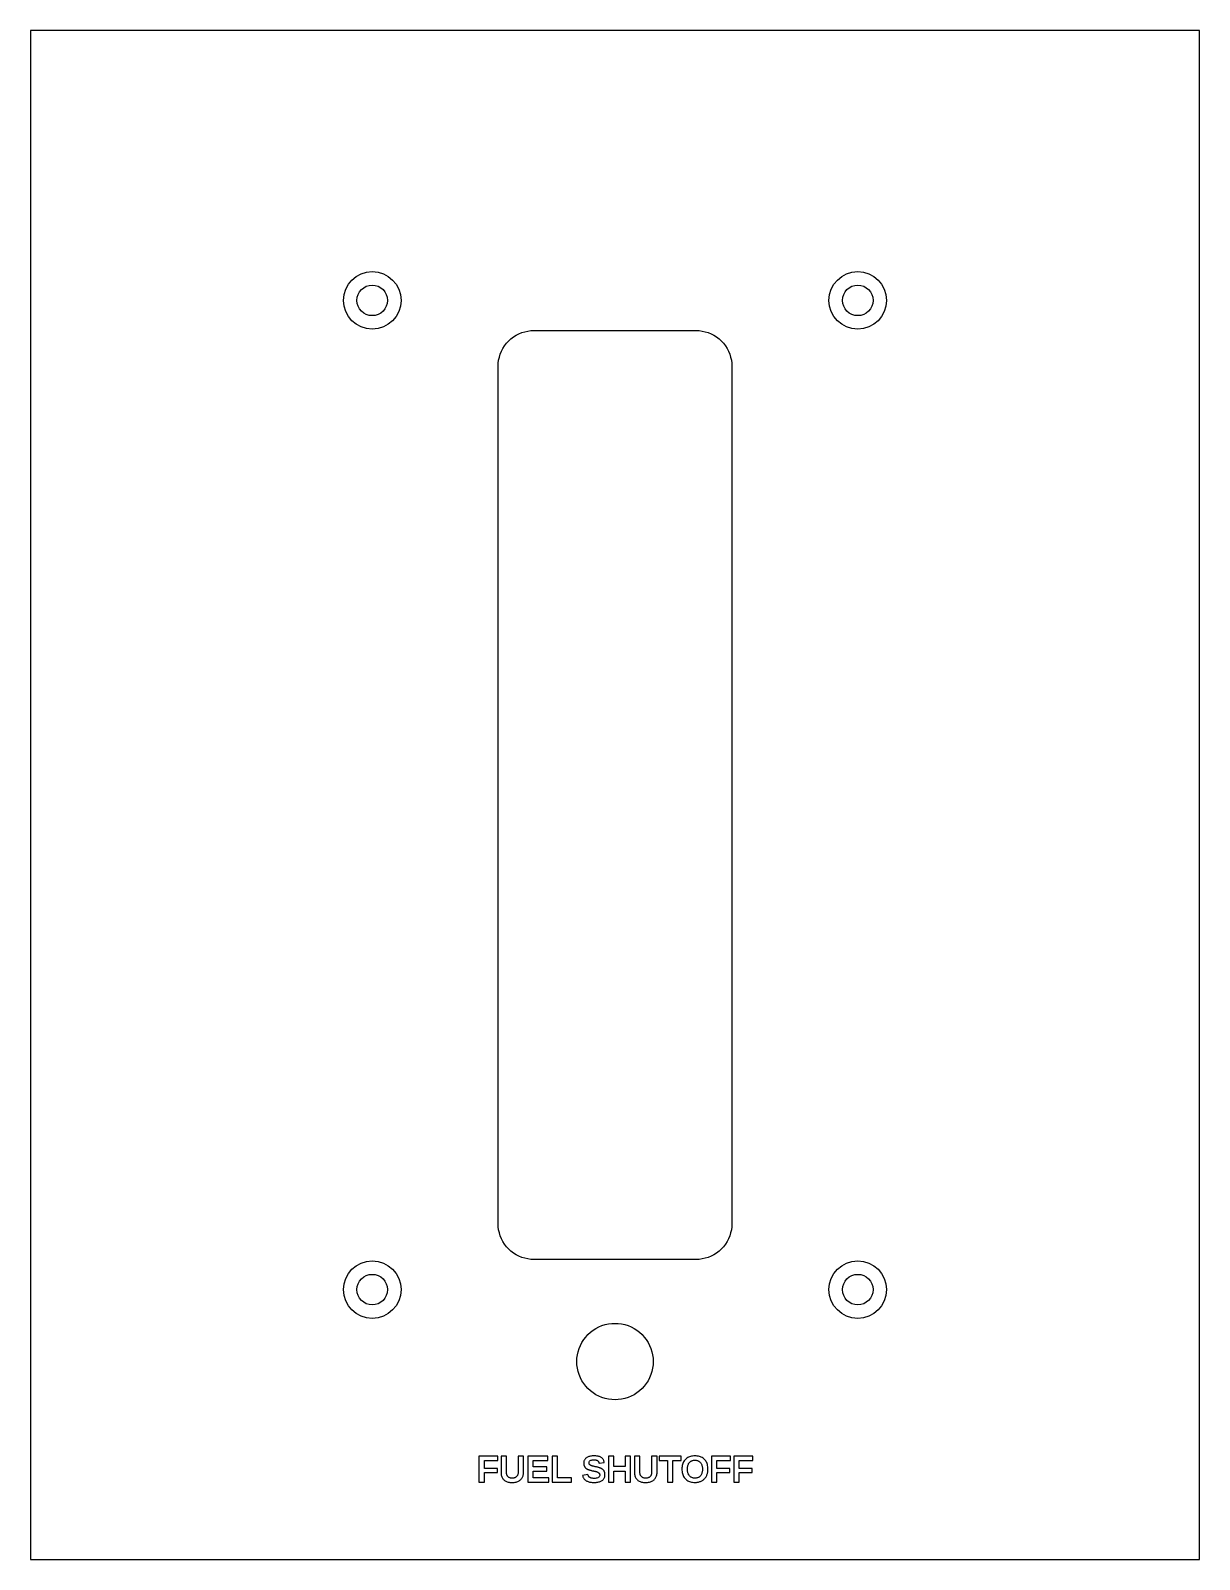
# Model space of a CAD drawing. Header units: millimetres. Extents: x 0 to 130, y 0 to 170.
import ezdxf

# ---------------------------------------------------------------- set-up
doc = ezdxf.new("R2010")
doc.units = ezdxf.units.MM
for name, color, linetype in [('COUNTERSINK', 3, 'CONTINUOUS'), ('CUT', 7, 'CONTINUOUS'), ('DRILL', 1, 'CONTINUOUS'), ('ENGRAVE', 5, 'CONTINUOUS')]:
    doc.layers.add(name, color=color, linetype=linetype)

msp = doc.modelspace()

# ---------------------------------------------------------------- linework, layer by layer
at = {"layer": 'COUNTERSINK'}
for centre in [(38, 140), (92, 140), (38, 30), (92, 30)]:
    msp.add_circle(centre, 3.2, dxfattribs=at)
at = {"layer": 'CUT'}
for points in [[(130, 170), (0, 170), (0, 0), (130, 0)], [(56, 33.3474), (55.6513, 33.3626), (55.3055, 33.4082), (54.9647, 33.4837), (54.6321, 33.5886), (54.3096, 33.7221), (53.9999, 33.8833), (53.7056, 34.0709), (53.4289, 34.2832), (53.1718, 34.5188), (52.9356, 34.7765), (52.7235, 35.053), (52.536, 35.3472), (52.3748, 35.6569), (52.2412, 35.9794), (52.1363, 36.3121), (52.0608, 36.6529), (52.0152, 36.9988), (52, 37.3474), (52, 132.653), (52.0152, 133.001), (52.0608, 133.347), (52.1363, 133.688), (52.2412, 134.021), (52.3748, 134.343), (52.536, 134.653), (52.7235, 134.947), (52.9356, 135.224), (53.1718, 135.481), (53.4289, 135.717), (53.7056, 135.929), (53.9999, 136.117), (54.3096, 136.278), (54.6321, 136.411), (54.9647, 136.516), (55.3055, 136.592), (55.6513, 136.637), (56, 136.653), (74, 136.653), (74.3487, 136.637), (74.6945, 136.592), (75.0353, 136.516), (75.3679, 136.411), (75.6904, 136.278), (76.0001, 136.117), (76.2944, 135.929), (76.5711, 135.717), (76.8282, 135.481), (77.0644, 135.224), (77.2765, 134.947), (77.464, 134.653), (77.6252, 134.343), (77.7588, 134.021), (77.8637, 133.688), (77.9392, 133.347), (77.9848, 133.001), (78, 132.653), (78, 37.3474), (77.9848, 36.9988), (77.9392, 36.6529), (77.8637, 36.3121), (77.7588, 35.9794), (77.6252, 35.6569), (77.464, 35.3472), (77.2765, 35.053), (77.0644, 34.7765), (76.8282, 34.5188), (76.5711, 34.2832), (76.2944, 34.0709), (76.0001, 33.8833), (75.6904, 33.7221), (75.3679, 33.5886), (75.0353, 33.4837), (74.6945, 33.4082), (74.3487, 33.3626), (74, 33.3474)], [(64.6295, 17.7662), (64.2622, 17.8145), (63.9001, 17.8948), (63.5464, 18.0063), (63.2038, 18.1482), (62.8748, 18.3195), (62.5624, 18.5186), (62.2681, 18.7444), (61.9948, 18.9948), (61.7444, 19.2681), (61.5186, 19.5624), (61.3195, 19.8748), (61.1482, 20.2038), (61.0063, 20.5464), (60.8948, 20.9001), (60.8145, 21.2622), (60.7662, 21.6295), (60.75, 22), (60.7662, 22.3705), (60.8145, 22.7378), (60.8948, 23.0999), (61.0063, 23.4536), (61.1482, 23.7962), (61.3194, 24.125), (61.5186, 24.4377), (61.7444, 24.732), (61.9948, 25.0052), (62.2681, 25.2556), (62.5624, 25.4814), (62.8748, 25.6805), (63.2038, 25.8518), (63.5464, 25.9937), (63.9001, 26.1052), (64.2622, 26.1855), (64.6295, 26.2338), (65, 26.25), (65.3705, 26.2338), (65.7378, 26.1855), (66.0999, 26.1052), (66.4536, 25.9937), (66.7962, 25.8518), (67.1252, 25.6805), (67.4376, 25.4814), (67.7319, 25.2556), (68.0052, 25.0052), (68.2556, 24.732), (68.4814, 24.4377), (68.6806, 24.125), (68.8518, 23.7962), (68.9937, 23.4536), (69.1052, 23.0999), (69.1855, 22.7378), (69.2338, 22.3705), (69.25, 22), (69.2338, 21.6295), (69.1855, 21.2622), (69.1052, 20.9001), (68.9937, 20.5464), (68.8518, 20.2038), (68.6805, 19.8748), (68.4814, 19.5624), (68.2556, 19.2681), (68.0052, 18.9948), (67.7319, 18.7444), (67.4376, 18.5186), (67.1252, 18.3195), (66.7962, 18.1482), (66.4536, 18.0063), (66.0999, 17.8948), (65.7378, 17.8145), (65.3705, 17.7662), (65, 17.75)]]:
    msp.add_lwpolyline(points, close=True, dxfattribs=at)
at = {"layer": 'DRILL'}
for centre in [(38, 140), (92, 140), (38, 30), (92, 30)]:
    msp.add_circle(centre, 1.7, dxfattribs=at)
at = {"layer": 'ENGRAVE'}
for points in [[(50.4691, 9.6511), (51.9358, 9.6511), (51.9358, 10.115), (50.4691, 10.115), (50.4691, 11.002), (51.9826, 11.002), (51.9826, 11.4658), (49.8689, 11.4658), (49.8689, 8.5994), (50.4691, 8.5994)], [(53.6659, 8.5617), (53.7797, 8.5707), (53.8881, 8.5857), (53.991, 8.6067), (54.0885, 8.6337), (54.1804, 8.6667), (54.2669, 8.7057), (54.3479, 8.7508), (54.4235, 8.8018), (54.4936, 8.8588), (54.5575, 8.9212), (54.6148, 8.9886), (54.6653, 9.0609), (54.709, 9.138), (54.7461, 9.2201), (54.7764, 9.3071), (54.8, 9.399), (54.8168, 9.4958), (54.8269, 9.5974), (54.8303, 9.704), (54.8303, 11.4658), (54.2301, 11.4658), (54.2301, 9.7407), (54.2284, 9.6735), (54.2232, 9.6095), (54.2146, 9.5488), (54.2024, 9.4912), (54.1869, 9.4368), (54.1679, 9.3856), (54.1454, 9.3376), (54.1194, 9.2928), (54.09, 9.2512), (54.0572, 9.2127), (54.0211, 9.1777), (53.9821, 9.1464), (53.9401, 9.1188), (53.8951, 9.0949), (53.8472, 9.0747), (53.7962, 9.0581), (53.7423, 9.0452), (53.6855, 9.036), (53.6257, 9.0305), (53.5629, 9.0286), (53.5017, 9.0304), (53.4436, 9.0357), (53.3885, 9.0445), (53.3365, 9.0568), (53.2874, 9.0726), (53.2415, 9.092), (53.1985, 9.1149), (53.1586, 9.1412), (53.1217, 9.1712), (53.0878, 9.2046), (53.0571, 9.2414), (53.0296, 9.2815), (53.0054, 9.3249), (52.9843, 9.3716), (52.9665, 9.4215), (52.952, 9.4747), (52.9407, 9.5312), (52.9326, 9.591), (52.9277, 9.654), (52.9261, 9.7203), (52.9261, 11.4658), (52.3259, 11.4658), (52.3259, 9.6735), (52.3291, 9.5686), (52.3385, 9.4686), (52.3542, 9.3736), (52.3762, 9.2836), (52.4045, 9.1985), (52.4391, 9.1184), (52.48, 9.0432), (52.5271, 8.9731), (52.5805, 8.9078), (52.6403, 8.8476), (52.7059, 8.7927), (52.7771, 8.7436), (52.8538, 8.7003), (52.9361, 8.6627), (53.024, 8.6309), (53.1174, 8.6049), (53.2164, 8.5847), (53.3209, 8.5702), (53.4309, 8.5616), (53.5466, 8.5587)], [(57.6304, 9.0632), (55.8931, 9.0632), (55.8931, 9.818), (57.4229, 9.818), (57.4229, 10.2818), (55.8931, 10.2818), (55.8931, 11.002), (57.547, 11.002), (57.547, 11.4658), (55.2929, 11.4658), (55.2929, 8.5994), (57.6304, 8.5994)], [(60.1451, 9.0632), (58.6071, 9.0632), (58.6071, 11.4658), (58.0069, 11.4658), (58.0069, 8.5994), (60.1451, 8.5994)], [(62.7761, 8.5609), (62.8882, 8.5676), (62.9944, 8.5787), (63.0948, 8.5944), (63.1894, 8.6144), (63.2781, 8.6389), (63.361, 8.6678), (63.4381, 8.7013), (63.5093, 8.7391), (63.5747, 8.7814), (63.634, 8.828), (63.6871, 8.8785), (63.7339, 8.933), (63.7745, 8.9914), (63.8089, 9.0538), (63.837, 9.1202), (63.8589, 9.1905), (63.8745, 9.2648), (63.8838, 9.3431), (63.887, 9.4253), (63.8864, 9.4607), (63.8848, 9.4953), (63.882, 9.529), (63.8782, 9.5619), (63.8732, 9.5939), (63.8672, 9.6251), (63.86, 9.6555), (63.8518, 9.6851), (63.8425, 9.7138), (63.832, 9.7417), (63.8206, 9.7687), (63.8081, 9.7951), (63.7947, 9.8206), (63.7803, 9.8453), (63.7649, 9.8693), (63.7485, 9.8925), (63.7312, 9.915), (63.7129, 9.9367), (63.6936, 9.9575), (63.6733, 9.9777), (63.6518, 9.9972), (63.6289, 10.0161), (63.6044, 10.0347), (63.5784, 10.0527), (63.551, 10.0702), (63.5221, 10.0873), (63.4917, 10.1038), (63.4598, 10.1199), (63.4264, 10.1355), (63.3916, 10.1506), (63.3536, 10.1656), (63.311, 10.1808), (63.2636, 10.1963), (63.2116, 10.2121), (63.1548, 10.2281), (63.0934, 10.2444), (63.0272, 10.261), (62.9564, 10.2778), (62.8808, 10.2949), (62.8006, 10.3123), (62.7334, 10.3271), (62.6708, 10.3414), (62.6129, 10.3552), (62.5597, 10.3685), (62.5112, 10.3812), (62.4674, 10.3935), (62.4282, 10.4052), (62.3937, 10.4165), (62.3639, 10.4272), (62.3388, 10.4374), (62.3166, 10.4476), (62.2955, 10.4582), (62.2755, 10.4692), (62.2566, 10.4807), (62.2388, 10.4926), (62.2222, 10.5049), (62.2067, 10.5177), (62.1923, 10.5308), (62.179, 10.5444), (62.1669, 10.5585), (62.1559, 10.5731), (62.146, 10.5886), (62.1373, 10.6048), (62.1298, 10.6219), (62.1234, 10.6398), (62.1182, 10.6586), (62.1141, 10.6781), (62.1112, 10.6984), (62.1095, 10.7196), (62.1089, 10.7416), (62.1144, 10.8065), (62.1307, 10.8646), (62.158, 10.9159), (62.1962, 10.9603), (62.2452, 10.9979), (62.3052, 11.0287), (62.3761, 11.0526), (62.4579, 11.0697), (62.5506, 11.0799), (62.6541, 11.0833), (62.7042, 11.0824), (62.7519, 11.0796), (62.7972, 11.0749), (62.8401, 11.0684), (62.8807, 11.0599), (62.9189, 11.0496), (62.9547, 11.0375), (62.9881, 11.0234), (63.0191, 11.0075), (63.0478, 10.9897), (63.0743, 10.9701), (63.099, 10.9487), (63.1218, 10.9254), (63.1428, 10.9002), (63.162, 10.8733), (63.1792, 10.8445), (63.1947, 10.8139), (63.2082, 10.7814), (63.22, 10.7471), (63.2298, 10.711), (63.8117, 10.7904), (63.7943, 10.8651), (63.7732, 10.9355), (63.7482, 11.0015), (63.7194, 11.0632), (63.6868, 11.1205), (63.6504, 11.1734), (63.6102, 11.222), (63.5663, 11.2663), (63.5184, 11.3062), (63.4668, 11.3417), (63.4107, 11.3734), (63.3492, 11.4017), (63.2824, 11.4268), (63.2104, 11.4485), (63.1329, 11.4668), (63.0502, 11.4818), (62.9622, 11.4935), (62.8689, 11.5019), (62.7703, 11.5069), (62.6663, 11.5085), (62.5575, 11.5065), (62.454, 11.5003), (62.3558, 11.4899), (62.2629, 11.4755), (62.1753, 11.4569), (62.093, 11.4342), (62.016, 11.4073), (61.9444, 11.3764), (61.878, 11.3413), (61.817, 11.302), (61.7615, 11.2589), (61.7119, 11.2122), (61.6681, 11.1618), (61.6302, 11.1077), (61.598, 11.05), (61.5718, 10.9887), (61.5513, 10.9237), (61.5367, 10.8551), (61.528, 10.7829), (61.5251, 10.707), (61.5255, 10.6768), (61.5266, 10.6473), (61.5286, 10.6185), (61.5314, 10.5905), (61.535, 10.563), (61.5393, 10.5363), (61.5445, 10.5103), (61.5504, 10.485), (61.5572, 10.4604), (61.5647, 10.4364), (61.573, 10.4131), (61.5818, 10.3904), (61.5914, 10.3684), (61.6015, 10.3469), (61.6123, 10.326), (61.6237, 10.3058), (61.6357, 10.2862), (61.6484, 10.2672), (61.6617, 10.2487), (61.6756, 10.2309), (61.6901, 10.2137), (61.7053, 10.197), (61.721, 10.1807), (61.7374, 10.165), (61.7544, 10.1498), (61.772, 10.1351), (61.7902, 10.1209), (61.809, 10.1072), (61.8285, 10.0941), (61.8485, 10.0814), (61.8691, 10.0692), (61.8902, 10.0572), (61.9117, 10.0456), (61.9338, 10.0344), (61.9563, 10.0234), (61.9793, 10.0128), (62.0029, 10.0025), (62.0269, 9.9925), (62.0514, 9.9829), (62.0763, 9.9736), (62.1035, 9.9641), (62.1346, 9.9541), (62.1696, 9.9435), (62.2085, 9.9323), (62.2513, 9.9205), (62.298, 9.9081), (62.3486, 9.8951), (62.4032, 9.8815), (62.4616, 9.8673), (62.5239, 9.8526), (62.596, 9.8377), (62.6632, 9.8233), (62.7256, 9.8094), (62.7832, 9.7959), (62.836, 9.7829), (62.8839, 9.7703), (62.927, 9.7581), (62.9653, 9.7464), (62.9988, 9.7352), (63.0274, 9.7244), (63.0531, 9.7135), (63.0776, 9.7022), (63.1008, 9.6903), (63.123, 9.6778), (63.1439, 9.6649), (63.1637, 9.6514), (63.1822, 9.6374), (63.1996, 9.6228), (63.2158, 9.6077), (63.2309, 9.5922), (63.2446, 9.5759), (63.2569, 9.5587), (63.2677, 9.5407), (63.2771, 9.5219), (63.285, 9.5021), (63.2915, 9.4816), (63.2966, 9.4601), (63.3002, 9.4379), (63.3024, 9.4147), (63.3031, 9.3908), (63.2968, 9.3181), (63.278, 9.2531), (63.2465, 9.1957), (63.2025, 9.146), (63.146, 9.1039), (63.0768, 9.0695), (62.9951, 9.0427), (62.9008, 9.0236), (62.7939, 9.0121), (62.6745, 9.0083), (62.6152, 9.0093), (62.5585, 9.0124), (62.5045, 9.0175), (62.4531, 9.0247), (62.4044, 9.034), (62.3583, 9.0453), (62.3149, 9.0586), (62.2741, 9.074), (62.2359, 9.0915), (62.2005, 9.111), (62.1674, 9.1328), (62.1366, 9.1571), (62.108, 9.1839), (62.0816, 9.2132), (62.0575, 9.245), (62.0357, 9.2793), (62.0161, 9.3162), (61.9987, 9.3555), (61.9835, 9.3973), (61.9706, 9.4416), (61.3908, 9.346), (61.4109, 9.2687), (61.4355, 9.1954), (61.4646, 9.1261), (61.4982, 9.0609), (61.5362, 8.9997), (61.5788, 8.9425), (61.6257, 8.8893), (61.6772, 8.8402), (61.7332, 8.7951), (61.7936, 8.754), (61.8586, 8.7169), (61.9284, 8.6837), (62.003, 8.6544), (62.0823, 8.629), (62.1664, 8.6075), (62.2552, 8.5899), (62.3488, 8.5763), (62.4472, 8.5665), (62.5503, 8.5607), (62.6582, 8.5587)], [(64.8636, 9.8282), (66.1127, 9.8282), (66.1127, 8.5994), (66.7128, 8.5994), (66.7128, 11.4658), (66.1127, 11.4658), (66.1127, 10.3245), (64.8636, 10.3245), (64.8636, 11.4658), (64.2635, 11.4658), (64.2635, 8.5994), (64.8636, 8.5994)], [(68.5134, 8.5617), (68.6273, 8.5707), (68.7357, 8.5857), (68.8386, 8.6067), (68.936, 8.6337), (69.028, 8.6667), (69.1145, 8.7057), (69.1955, 8.7508), (69.271, 8.8018), (69.3411, 8.8588), (69.4051, 8.9212), (69.4623, 8.9886), (69.5128, 9.0609), (69.5566, 9.138), (69.5936, 9.2201), (69.6239, 9.3071), (69.6475, 9.399), (69.6643, 9.4958), (69.6744, 9.5974), (69.6778, 9.704), (69.6778, 11.4658), (69.0776, 11.4658), (69.0776, 9.7407), (69.0759, 9.6735), (69.0707, 9.6095), (69.0621, 9.5488), (69.05, 9.4912), (69.0344, 9.4368), (69.0154, 9.3856), (68.9929, 9.3376), (68.967, 9.2928), (68.9376, 9.2512), (68.9047, 9.2127), (68.8687, 9.1777), (68.8296, 9.1464), (68.7876, 9.1188), (68.7426, 9.0949), (68.6947, 9.0747), (68.6438, 9.0581), (68.5899, 9.0452), (68.533, 9.036), (68.4732, 9.0305), (68.4104, 9.0286), (68.3492, 9.0304), (68.2911, 9.0357), (68.236, 9.0445), (68.184, 9.0568), (68.135, 9.0726), (68.089, 9.092), (68.046, 9.1149), (68.0061, 9.1412), (67.9692, 9.1712), (67.9353, 9.2046), (67.9046, 9.2414), (67.8771, 9.2815), (67.8529, 9.3249), (67.8318, 9.3716), (67.8141, 9.4215), (67.7995, 9.4747), (67.7882, 9.5312), (67.7801, 9.591), (67.7752, 9.654), (67.7736, 9.7203), (67.7736, 11.4658), (67.1735, 11.4658), (67.1735, 9.6735), (67.1766, 9.5686), (67.1861, 9.4686), (67.2018, 9.3736), (67.2238, 9.2836), (67.252, 9.1985), (67.2866, 9.1184), (67.3275, 9.0432), (67.3746, 8.9731), (67.4281, 8.9078), (67.4878, 8.8476), (67.5534, 8.7927), (67.6246, 8.7436), (67.7014, 8.7003), (67.7837, 8.6627), (67.8715, 8.6309), (67.9649, 8.6049), (68.0639, 8.5847), (68.1684, 8.5702), (68.2785, 8.5616), (68.3941, 8.5587)], [(71.4343, 11.002), (72.362, 11.002), (72.362, 11.4658), (69.9086, 11.4658), (69.9086, 11.002), (70.8342, 11.002), (70.8342, 8.5994), (71.4343, 8.5994)], [(73.9738, 8.5605), (74.0584, 8.5659), (74.1408, 8.5749), (74.221, 8.5875), (74.299, 8.6037), (74.3748, 8.6235), (74.4484, 8.6469), (74.5198, 8.6739), (74.589, 8.7045), (74.656, 8.7387), (74.7204, 8.7763), (74.7817, 8.8171), (74.84, 8.8612), (74.8952, 8.9083), (74.9474, 8.9587), (74.9966, 9.0123), (75.0426, 9.0691), (75.0857, 9.129), (75.1256, 9.1922), (75.1626, 9.2585), (75.1962, 9.3276), (75.2263, 9.3987), (75.2528, 9.4721), (75.2758, 9.5476), (75.2953, 9.6252), (75.3112, 9.705), (75.3236, 9.787), (75.3325, 9.8711), (75.3378, 9.9574), (75.3396, 10.0458), (75.3357, 10.1792), (75.3242, 10.3068), (75.305, 10.4285), (75.2782, 10.5445), (75.2437, 10.6546), (75.2015, 10.7589), (75.1516, 10.8574), (75.0941, 10.9501), (75.0289, 11.0369), (74.9561, 11.1179), (74.8764, 11.1921), (74.7908, 11.2585), (74.6992, 11.3171), (74.6016, 11.3679), (74.4981, 11.4109), (74.3886, 11.446), (74.2732, 11.4734), (74.1518, 11.4929), (74.0244, 11.5046), (73.8911, 11.5085), (73.7578, 11.5047), (73.6304, 11.4931), (73.5091, 11.4737), (73.3937, 11.4467), (73.2843, 11.4119), (73.1809, 11.3694), (73.0835, 11.3191), (72.9921, 11.2611), (72.9066, 11.1954), (72.8271, 11.122), (72.7544, 11.0416), (72.6894, 10.9552), (72.632, 10.8628), (72.5823, 10.7643), (72.5403, 10.6597), (72.5058, 10.549), (72.4791, 10.4323), (72.4599, 10.3096), (72.4485, 10.1807), (72.4446, 10.0458), (72.4485, 9.9104), (72.46, 9.7809), (72.4792, 9.6573), (72.506, 9.5395), (72.5405, 9.4276), (72.5827, 9.3216), (72.6326, 9.2215), (72.6901, 9.1273), (72.7553, 9.0389), (72.8281, 8.9564), (72.9077, 8.8808), (72.9932, 8.8132), (73.0845, 8.7536), (73.1816, 8.7019), (73.2846, 8.6581), (73.3934, 8.6223), (73.508, 8.5945), (73.6285, 8.5746), (73.7549, 8.5627), (73.887, 8.5587)], [(73.8109, 9.0334), (73.7381, 9.0415), (73.6686, 9.0551), (73.6024, 9.0741), (73.5394, 9.0986), (73.4797, 9.1284), (73.4233, 9.1637), (73.3701, 9.2045), (73.3203, 9.2507), (73.2737, 9.3023), (73.231, 9.3586), (73.1927, 9.4189), (73.159, 9.4832), (73.1298, 9.5516), (73.1051, 9.624), (73.0848, 9.7003), (73.0691, 9.7807), (73.0579, 9.8651), (73.0511, 9.9535), (73.0489, 10.0458), (73.0511, 10.1373), (73.0577, 10.2247), (73.0686, 10.308), (73.084, 10.3871), (73.1038, 10.4621), (73.128, 10.533), (73.1565, 10.5997), (73.1895, 10.6623), (73.2268, 10.7208), (73.2686, 10.7751), (73.3143, 10.8248), (73.3638, 10.8692), (73.4169, 10.9084), (73.4736, 10.9424), (73.5341, 10.9712), (73.5981, 10.9947), (73.6659, 11.013), (73.7373, 11.0261), (73.8124, 11.0339), (73.8911, 11.0365), (73.9687, 11.0339), (74.0427, 11.026), (74.1132, 11.0128), (74.1801, 10.9944), (74.2435, 10.9707), (74.3034, 10.9417), (74.3597, 10.9074), (74.4125, 10.8679), (74.4618, 10.8231), (74.5075, 10.7731), (74.5493, 10.7184), (74.5866, 10.6597), (74.6196, 10.597), (74.6481, 10.5303), (74.6723, 10.4595), (74.6921, 10.3848), (74.7074, 10.3061), (74.7184, 10.2233), (74.725, 10.1366), (74.7272, 10.0458), (74.725, 9.9508), (74.7185, 9.8602), (74.7075, 9.7741), (74.6922, 9.6923), (74.6725, 9.6151), (74.6485, 9.5422), (74.6201, 9.4738), (74.5872, 9.4098), (74.5501, 9.3503), (74.5085, 9.2951), (74.4629, 9.2449), (74.4137, 9.1999), (74.3607, 9.1603), (74.3041, 9.1259), (74.2438, 9.0968), (74.1798, 9.073), (74.1121, 9.0545), (74.0408, 9.0412), (73.9657, 9.0333), (73.887, 9.0307)], [(76.3176, 9.6511), (77.7844, 9.6511), (77.7844, 10.115), (76.3176, 10.115), (76.3176, 11.002), (77.8312, 11.002), (77.8312, 11.4658), (75.7175, 11.4658), (75.7175, 8.5994), (76.3176, 8.5994)], [(78.8031, 9.6511), (80.2699, 9.6511), (80.2699, 10.115), (78.8031, 10.115), (78.8031, 11.002), (80.3167, 11.002), (80.3167, 11.4658), (78.203, 11.4658), (78.203, 8.5994), (78.8031, 8.5994)]]:
    msp.add_lwpolyline(points, close=True, dxfattribs=at)

doc.saveas('drawing.dxf')
